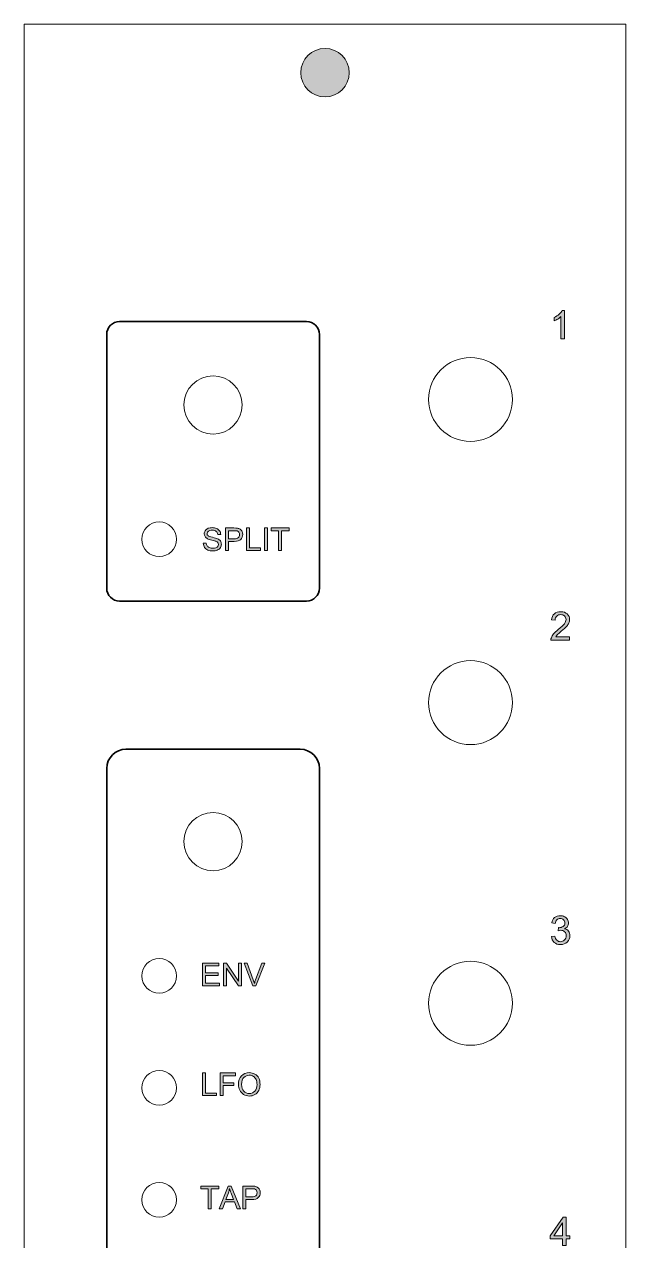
# Model space of a CAD drawing. Header units: millimetres. Extents: x -27 to 27, y -111 to 111.
# Drawn here: x -26.9 to 26.9, y 2.4 to 111 of the extents above; entities that cross this region are included whole.
import ezdxf

# ---------------------------------------------------------------- set-up
doc = ezdxf.new("R2010")
doc.units = ezdxf.units.MM
doc.header["$MEASUREMENT"] = 0
doc.layers.add('Decoupe', color=7, linetype='Continuous')
doc.layers.add('Impression', color=7, linetype='Continuous')

# ---------------------------------------------------------------- blocks, each defined once
blk = doc.blocks.new('block 2')
at = {"layer": 'Decoupe', "true_color": 0x000000}
h = blk.add_hatch(color=18, dxfattribs=at)
h.dxf.hatch_style = 2
edge = h.paths.add_edge_path()
edge.add_spline(control_points=[(2.16, 106.68), (2.16, 105.49), (1.19, 104.52), (0, 104.52), (-1.19, 104.52), (-2.16, 105.49), (-2.16, 106.68), (-2.16, 107.87), (-1.19, 108.84), (0, 108.84), (1.19, 108.84), (2.16, 107.87), (2.16, 106.68)], knot_values=[0, 0, 0, 0, 1, 1, 1, 2, 2, 2, 3, 3, 3, 4, 4, 4, 4], degree=3, periodic=1)
at = {"layer": 'Decoupe', "color": 240, "lineweight": 18, "true_color": 0xed1c24}
blk.add_lwpolyline([(26.86, -111), (-26.86, -111), (-26.86, 111), (26.86, 111), (26.86, -111)], dxfattribs=at)
blk.add_open_spline([(2.16, 106.68), (2.16, 105.49), (1.19, 104.52), (0, 104.52), (-1.19, 104.52), (-2.16, 105.49), (-2.16, 106.68), (-2.16, 107.87), (-1.19, 108.84), (0, 108.84), (1.19, 108.84), (2.16, 107.87), (2.16, 106.68)], degree=3, knots=[0, 0, 0, 0, 1, 1, 1, 2, 2, 2, 3, 3, 3, 4, 4, 4, 4], dxfattribs=at)
at = {"layer": 'Decoupe', "color": 240, "lineweight": 18, "true_color": 0xed1f24}
for points in [[(9.25, 77.49), (9.25, 75.42), (10.93, 73.74), (13, 73.74), (15.07, 73.74), (16.75, 75.42), (16.75, 77.49), (16.75, 79.57), (15.07, 81.24), (13, 81.24), (10.93, 81.24), (9.25, 79.57), (9.25, 77.49)], [(-12.6, 77), (-12.6, 75.56), (-11.44, 74.4), (-10, 74.4), (-8.56, 74.4), (-7.4, 75.56), (-7.4, 77), (-7.4, 78.44), (-8.56, 79.6), (-10, 79.6), (-11.44, 79.6), (-12.6, 78.44), (-12.6, 77)], [(-16.36, 65), (-16.36, 64.14), (-15.67, 63.45), (-14.81, 63.45), (-13.95, 63.45), (-13.26, 64.14), (-13.26, 65), (-13.26, 65.86), (-13.95, 66.55), (-14.81, 66.55), (-15.67, 66.55), (-16.36, 65.86), (-16.36, 65)], [(9.25, 50.41), (9.25, 48.34), (10.93, 46.66), (13, 46.66), (15.07, 46.66), (16.75, 48.34), (16.75, 50.41), (16.75, 52.48), (15.07, 54.16), (13, 54.16), (10.93, 54.16), (9.25, 52.48), (9.25, 50.41)], [(-12.6, 38), (-12.6, 36.56), (-11.44, 35.4), (-10, 35.4), (-8.56, 35.4), (-7.4, 36.56), (-7.4, 38), (-7.4, 39.44), (-8.56, 40.6), (-10, 40.6), (-11.44, 40.6), (-12.6, 39.44), (-12.6, 38)], [(-16.36, 26), (-16.36, 25.14), (-15.67, 24.45), (-14.81, 24.45), (-13.95, 24.45), (-13.26, 25.14), (-13.26, 26), (-13.26, 26.86), (-13.95, 27.55), (-14.81, 27.55), (-15.67, 27.55), (-16.36, 26.86), (-16.36, 26)], [(9.25, 23.56), (9.25, 21.49), (10.93, 19.81), (13, 19.81), (15.07, 19.81), (16.75, 21.49), (16.75, 23.56), (16.75, 25.63), (15.07, 27.31), (13, 27.31), (10.93, 27.31), (9.25, 25.63), (9.25, 23.56)], [(-16.36, 16), (-16.36, 15.14), (-15.67, 14.45), (-14.81, 14.45), (-13.95, 14.45), (-13.26, 15.14), (-13.26, 16), (-13.26, 16.86), (-13.95, 17.55), (-14.81, 17.55), (-15.67, 17.55), (-16.36, 16.86), (-16.36, 16)], [(-16.36, 6), (-16.36, 5.14), (-15.67, 4.45), (-14.81, 4.45), (-13.95, 4.45), (-13.26, 5.14), (-13.26, 6), (-13.26, 6.86), (-13.95, 7.55), (-14.81, 7.55), (-15.67, 7.55), (-16.36, 6.86), (-16.36, 6)]]:
    blk.add_open_spline(points, degree=3, knots=[0, 0, 0, 0, 1, 1, 1, 2, 2, 2, 3, 3, 3, 4, 4, 4, 4], dxfattribs=at)
blk = doc.blocks.new('block 10')
at = {"layer": 'Impression', "true_color": 0xffffff}
h = blk.add_hatch(color=7, dxfattribs=at)
h.dxf.hatch_style = 2
edge = h.paths.add_edge_path()
edge.add_spline(control_points=[(-10.87, 64.64), (-10.87, 64.64), (-10.61, 64.66), (-10.61, 64.66), (-10.6, 64.56), (-10.57, 64.48), (-10.53, 64.41), (-10.49, 64.35), (-10.42, 64.3), (-10.33, 64.26), (-10.24, 64.22), (-10.13, 64.2), (-10.02, 64.2), (-9.92, 64.2), (-9.83, 64.21), (-9.75, 64.24), (-9.67, 64.27), (-9.61, 64.31), (-9.57, 64.37), (-9.54, 64.42), (-9.52, 64.48), (-9.52, 64.54), (-9.52, 64.6), (-9.53, 64.66), (-9.57, 64.7), (-9.61, 64.75), (-9.67, 64.79), (-9.75, 64.82), (-9.81, 64.84), (-9.93, 64.88), (-10.11, 64.92), (-10.3, 64.97), (-10.43, 65.01), (-10.5, 65.05), (-10.6, 65.1), (-10.67, 65.16), (-10.72, 65.24), (-10.77, 65.31), (-10.79, 65.4), (-10.79, 65.49), (-10.79, 65.59), (-10.76, 65.69), (-10.7, 65.77), (-10.64, 65.86), (-10.56, 65.93), (-10.45, 65.98), (-10.34, 66.02), (-10.21, 66.04), (-10.08, 66.04), (-9.93, 66.04), (-9.8, 66.02), (-9.68, 65.97), (-9.57, 65.92), (-9.48, 65.85), (-9.42, 65.76), (-9.36, 65.67), (-9.32, 65.56), (-9.32, 65.44), (-9.32, 65.44), (-9.58, 65.42), (-9.58, 65.42), (-9.59, 65.55), (-9.64, 65.65), (-9.72, 65.71), (-9.8, 65.78), (-9.91, 65.81), (-10.07, 65.81), (-10.23, 65.81), (-10.35, 65.78), (-10.42, 65.72), (-10.5, 65.66), (-10.53, 65.59), (-10.53, 65.51), (-10.53, 65.43), (-10.51, 65.37), (-10.45, 65.33), (-10.4, 65.28), (-10.27, 65.23), (-10.05, 65.18), (-9.83, 65.13), (-9.68, 65.09), (-9.6, 65.05), (-9.49, 65), (-9.4, 64.93), (-9.34, 64.85), (-9.29, 64.76), (-9.26, 64.67), (-9.26, 64.56), (-9.26, 64.45), (-9.29, 64.35), (-9.35, 64.26), (-9.41, 64.16), (-9.5, 64.09), (-9.62, 64.03), (-9.73, 63.98), (-9.86, 63.96), (-10.01, 63.96), (-10.19, 63.96), (-10.34, 63.98), (-10.47, 64.04), (-10.59, 64.09), (-10.69, 64.17), (-10.76, 64.28), (-10.83, 64.38), (-10.86, 64.5), (-10.87, 64.64)], knot_values=[0, 0, 0, 0, 1, 1, 1, 2, 2, 2, 3, 3, 3, 4, 4, 4, 5, 5, 5, 6, 6, 6, 7, 7, 7, 8, 8, 8, 9, 9, 9, 10, 10, 10, 11, 11, 11, 12, 12, 12, 13, 13, 13, 14, 14, 14, 15, 15, 15, 16, 16, 16, 17, 17, 17, 18, 18, 18, 19, 19, 19, 20, 20, 20, 21, 21, 21, 22, 22, 22, 23, 23, 23, 24, 24, 24, 25, 25, 25, 26, 26, 26, 27, 27, 27, 28, 28, 28, 29, 29, 29, 30, 30, 30, 31, 31, 31, 32, 32, 32, 33, 33, 33, 34, 34, 34, 35, 35, 35, 35], degree=3, periodic=1)
h = blk.add_hatch(color=7, dxfattribs=at)
h.dxf.hatch_style = 2
edge = h.paths.add_edge_path()
edge.add_spline(control_points=[(-8.89, 63.99), (-8.89, 63.99), (-8.89, 66.01), (-8.89, 66.01), (-8.89, 66.01), (-8.13, 66.01), (-8.13, 66.01), (-8, 66.01), (-7.89, 66), (-7.82, 65.99), (-7.72, 65.97), (-7.64, 65.94), (-7.57, 65.9), (-7.51, 65.85), (-7.45, 65.79), (-7.41, 65.7), (-7.37, 65.62), (-7.35, 65.53), (-7.35, 65.43), (-7.35, 65.25), (-7.41, 65.11), (-7.52, 64.99), (-7.62, 64.87), (-7.82, 64.81), (-8.11, 64.81), (-8.11, 64.81), (-8.63, 64.81), (-8.63, 64.81), (-8.63, 64.81), (-8.63, 63.99), (-8.63, 63.99), (-8.63, 63.99), (-8.89, 63.99), (-8.89, 63.99)], knot_values=[0, 0, 0, 0, 1, 1, 1, 2, 2, 2, 3, 3, 3, 4, 4, 4, 5, 5, 5, 6, 6, 6, 7, 7, 7, 8, 8, 8, 9, 9, 9, 10, 10, 10, 11, 11, 11, 11], degree=3, periodic=1)
edge = h.paths.add_edge_path()
edge.add_spline(control_points=[(-8.63, 65.05), (-8.63, 65.05), (-8.1, 65.05), (-8.1, 65.05), (-7.93, 65.05), (-7.81, 65.08), (-7.74, 65.15), (-7.66, 65.21), (-7.63, 65.3), (-7.63, 65.42), (-7.63, 65.5), (-7.65, 65.57), (-7.69, 65.63), (-7.73, 65.69), (-7.79, 65.73), (-7.86, 65.75), (-7.91, 65.77), (-7.99, 65.77), (-8.11, 65.77), (-8.11, 65.77), (-8.63, 65.77), (-8.63, 65.77), (-8.63, 65.77), (-8.63, 65.05), (-8.63, 65.05)], knot_values=[0, 0, 0, 0, 1, 1, 1, 2, 2, 2, 3, 3, 3, 4, 4, 4, 5, 5, 5, 6, 6, 6, 7, 7, 7, 8, 8, 8, 8], degree=3, periodic=1)
h = blk.add_hatch(color=7, dxfattribs=at)
h.dxf.hatch_style = 2
h.paths.add_polyline_path([(-7.02, 63.99), (-7.02, 66.01), (-6.75, 66.01), (-6.75, 64.23), (-5.76, 64.23), (-5.76, 63.99)])
h = blk.add_hatch(color=7, dxfattribs=at)
h.dxf.hatch_style = 2
h.paths.add_polyline_path([(-5.4, 63.99), (-5.4, 66.01), (-5.13, 66.01), (-5.13, 63.99)])
h = blk.add_hatch(color=7, dxfattribs=at)
h.dxf.hatch_style = 2
h.paths.add_polyline_path([(-4.14, 63.99), (-4.14, 65.77), (-4.81, 65.77), (-4.81, 66.01), (-3.21, 66.01), (-3.21, 65.77), (-3.88, 65.77), (-3.88, 63.99)])
at = {"layer": 'Impression', "lineweight": 0}
for points in [[(-7.02, 63.99), (-7.02, 66.01), (-6.75, 66.01), (-6.75, 64.23), (-5.76, 64.23), (-5.76, 63.99), (-7.02, 63.99)], [(-5.4, 63.99), (-5.4, 66.01), (-5.13, 66.01), (-5.13, 63.99), (-5.4, 63.99)], [(-4.14, 63.99), (-4.14, 65.77), (-4.81, 65.77), (-4.81, 66.01), (-3.21, 66.01), (-3.21, 65.77), (-3.88, 65.77), (-3.88, 63.99), (-4.14, 63.99)]]:
    blk.add_lwpolyline(points, dxfattribs=at)
for points, knots in [([(-10.87, 64.64), (-10.87, 64.64), (-10.61, 64.66), (-10.61, 64.66), (-10.6, 64.56), (-10.57, 64.48), (-10.53, 64.41), (-10.49, 64.35), (-10.42, 64.3), (-10.33, 64.26), (-10.24, 64.22), (-10.13, 64.2), (-10.02, 64.2), (-9.92, 64.2), (-9.83, 64.21), (-9.75, 64.24), (-9.67, 64.27), (-9.61, 64.31), (-9.57, 64.37), (-9.54, 64.42), (-9.52, 64.48), (-9.52, 64.54), (-9.52, 64.6), (-9.53, 64.66), (-9.57, 64.7), (-9.61, 64.75), (-9.67, 64.79), (-9.75, 64.82), (-9.81, 64.84), (-9.93, 64.88), (-10.11, 64.92), (-10.3, 64.97), (-10.43, 65.01), (-10.5, 65.05), (-10.6, 65.1), (-10.67, 65.16), (-10.72, 65.24), (-10.77, 65.31), (-10.79, 65.4), (-10.79, 65.49), (-10.79, 65.59), (-10.76, 65.69), (-10.7, 65.77), (-10.64, 65.86), (-10.56, 65.93), (-10.45, 65.98), (-10.34, 66.02), (-10.21, 66.04), (-10.08, 66.04), (-9.93, 66.04), (-9.8, 66.02), (-9.68, 65.97), (-9.57, 65.92), (-9.48, 65.85), (-9.42, 65.76), (-9.36, 65.67), (-9.32, 65.56), (-9.32, 65.44), (-9.32, 65.44), (-9.58, 65.42), (-9.58, 65.42), (-9.59, 65.55), (-9.64, 65.65), (-9.72, 65.71), (-9.8, 65.78), (-9.91, 65.81), (-10.07, 65.81), (-10.23, 65.81), (-10.35, 65.78), (-10.42, 65.72), (-10.5, 65.66), (-10.53, 65.59), (-10.53, 65.51), (-10.53, 65.43), (-10.51, 65.37), (-10.45, 65.33), (-10.4, 65.28), (-10.27, 65.23), (-10.05, 65.18), (-9.83, 65.13), (-9.68, 65.09), (-9.6, 65.05), (-9.49, 65), (-9.4, 64.93), (-9.34, 64.85), (-9.29, 64.76), (-9.26, 64.67), (-9.26, 64.56), (-9.26, 64.45), (-9.29, 64.35), (-9.35, 64.26), (-9.41, 64.16), (-9.5, 64.09), (-9.62, 64.03), (-9.73, 63.98), (-9.86, 63.96), (-10.01, 63.96), (-10.19, 63.96), (-10.34, 63.98), (-10.47, 64.04), (-10.59, 64.09), (-10.69, 64.17), (-10.76, 64.28), (-10.83, 64.38), (-10.86, 64.5), (-10.87, 64.64)], [0, 0, 0, 0, 1, 1, 1, 2, 2, 2, 3, 3, 3, 4, 4, 4, 5, 5, 5, 6, 6, 6, 7, 7, 7, 8, 8, 8, 9, 9, 9, 10, 10, 10, 11, 11, 11, 12, 12, 12, 13, 13, 13, 14, 14, 14, 15, 15, 15, 16, 16, 16, 17, 17, 17, 18, 18, 18, 19, 19, 19, 20, 20, 20, 21, 21, 21, 22, 22, 22, 23, 23, 23, 24, 24, 24, 25, 25, 25, 26, 26, 26, 27, 27, 27, 28, 28, 28, 29, 29, 29, 30, 30, 30, 31, 31, 31, 32, 32, 32, 33, 33, 33, 34, 34, 34, 35, 35, 35, 35]), ([(-8.89, 63.99), (-8.89, 63.99), (-8.89, 66.01), (-8.89, 66.01), (-8.89, 66.01), (-8.13, 66.01), (-8.13, 66.01), (-8, 66.01), (-7.89, 66), (-7.82, 65.99), (-7.72, 65.97), (-7.64, 65.94), (-7.57, 65.9), (-7.51, 65.85), (-7.45, 65.79), (-7.41, 65.7), (-7.37, 65.62), (-7.35, 65.53), (-7.35, 65.43), (-7.35, 65.25), (-7.41, 65.11), (-7.52, 64.99), (-7.62, 64.87), (-7.82, 64.81), (-8.11, 64.81), (-8.11, 64.81), (-8.63, 64.81), (-8.63, 64.81), (-8.63, 64.81), (-8.63, 63.99), (-8.63, 63.99), (-8.63, 63.99), (-8.89, 63.99), (-8.89, 63.99)], [0, 0, 0, 0, 1, 1, 1, 2, 2, 2, 3, 3, 3, 4, 4, 4, 5, 5, 5, 6, 6, 6, 7, 7, 7, 8, 8, 8, 9, 9, 9, 10, 10, 10, 11, 11, 11, 11]), ([(-8.63, 65.05), (-8.63, 65.05), (-8.1, 65.05), (-8.1, 65.05), (-7.93, 65.05), (-7.81, 65.08), (-7.74, 65.15), (-7.66, 65.21), (-7.63, 65.3), (-7.63, 65.42), (-7.63, 65.5), (-7.65, 65.57), (-7.69, 65.63), (-7.73, 65.69), (-7.79, 65.73), (-7.86, 65.75), (-7.91, 65.77), (-7.99, 65.77), (-8.11, 65.77), (-8.11, 65.77), (-8.63, 65.77), (-8.63, 65.77), (-8.63, 65.77), (-8.63, 65.05), (-8.63, 65.05)], [0, 0, 0, 0, 1, 1, 1, 2, 2, 2, 3, 3, 3, 4, 4, 4, 5, 5, 5, 6, 6, 6, 7, 7, 7, 8, 8, 8, 8])]:
    blk.add_open_spline(points, degree=3, knots=knots, dxfattribs=at)
blk = doc.blocks.new('block 11')
at = {"layer": 'Impression', "true_color": 0xffffff}
h = blk.add_hatch(color=7, dxfattribs=at)
h.dxf.hatch_style = 2
h.paths.add_polyline_path([(-10.94, 25.11), (-10.94, 27.13), (-9.47, 27.13), (-9.47, 26.89), (-10.67, 26.89), (-10.67, 26.27), (-9.55, 26.27), (-9.55, 26.03), (-10.67, 26.03), (-10.67, 25.34), (-9.43, 25.34), (-9.43, 25.11)])
h = blk.add_hatch(color=7, dxfattribs=at)
h.dxf.hatch_style = 2
h.paths.add_polyline_path([(-9.06, 25.11), (-9.06, 27.13), (-8.79, 27.13), (-7.73, 25.54), (-7.73, 27.13), (-7.47, 27.13), (-7.47, 25.11), (-7.74, 25.11), (-8.81, 26.69), (-8.81, 25.11)])
h = blk.add_hatch(color=7, dxfattribs=at)
h.dxf.hatch_style = 2
edge = h.paths.add_edge_path()
edge.add_spline(control_points=[(-6.44, 25.11), (-6.44, 25.11), (-7.23, 27.13), (-7.23, 27.13), (-7.23, 27.13), (-6.94, 27.13), (-6.94, 27.13), (-6.94, 27.13), (-6.41, 25.66), (-6.41, 25.66), (-6.37, 25.54), (-6.33, 25.43), (-6.31, 25.33), (-6.27, 25.44), (-6.24, 25.55), (-6.2, 25.66), (-6.2, 25.66), (-5.65, 27.13), (-5.65, 27.13), (-5.65, 27.13), (-5.38, 27.13), (-5.38, 27.13), (-5.38, 27.13), (-6.17, 25.11), (-6.17, 25.11), (-6.17, 25.11), (-6.44, 25.11), (-6.44, 25.11)], knot_values=[0, 0, 0, 0, 1, 1, 1, 2, 2, 2, 3, 3, 3, 4, 4, 4, 5, 5, 5, 6, 6, 6, 7, 7, 7, 8, 8, 8, 9, 9, 9, 9], degree=3, periodic=1)
at = {"layer": 'Impression', "lineweight": 0}
for points in [[(-10.94, 25.11), (-10.94, 27.13), (-9.47, 27.13), (-9.47, 26.89), (-10.67, 26.89), (-10.67, 26.27), (-9.55, 26.27), (-9.55, 26.03), (-10.67, 26.03), (-10.67, 25.34), (-9.43, 25.34), (-9.43, 25.11), (-10.94, 25.11)], [(-9.06, 25.11), (-9.06, 27.13), (-8.79, 27.13), (-7.73, 25.54), (-7.73, 27.13), (-7.47, 27.13), (-7.47, 25.11), (-7.74, 25.11), (-8.81, 26.69), (-8.81, 25.11), (-9.06, 25.11)]]:
    blk.add_lwpolyline(points, dxfattribs=at)
blk.add_open_spline([(-6.44, 25.11), (-6.44, 25.11), (-7.23, 27.13), (-7.23, 27.13), (-7.23, 27.13), (-6.94, 27.13), (-6.94, 27.13), (-6.94, 27.13), (-6.41, 25.66), (-6.41, 25.66), (-6.37, 25.54), (-6.33, 25.43), (-6.31, 25.33), (-6.27, 25.44), (-6.24, 25.55), (-6.2, 25.66), (-6.2, 25.66), (-5.65, 27.13), (-5.65, 27.13), (-5.65, 27.13), (-5.38, 27.13), (-5.38, 27.13), (-5.38, 27.13), (-6.17, 25.11), (-6.17, 25.11), (-6.17, 25.11), (-6.44, 25.11), (-6.44, 25.11)], degree=3, knots=[0, 0, 0, 0, 1, 1, 1, 2, 2, 2, 3, 3, 3, 4, 4, 4, 5, 5, 5, 6, 6, 6, 7, 7, 7, 8, 8, 8, 9, 9, 9, 9], dxfattribs=at)
blk = doc.blocks.new('block 12')
at = {"layer": 'Impression', "true_color": 0xffffff}
h = blk.add_hatch(color=7, dxfattribs=at)
h.dxf.hatch_style = 2
h.paths.add_polyline_path([(-10.95, 15.31), (-10.95, 17.33), (-10.68, 17.33), (-10.68, 15.54), (-9.69, 15.54), (-9.69, 15.31)])
h = blk.add_hatch(color=7, dxfattribs=at)
h.dxf.hatch_style = 2
h.paths.add_polyline_path([(-9.36, 15.31), (-9.36, 17.33), (-7.99, 17.33), (-7.99, 17.09), (-9.09, 17.09), (-9.09, 16.46), (-8.14, 16.46), (-8.14, 16.22), (-9.09, 16.22), (-9.09, 15.31)])
h = blk.add_hatch(color=7, dxfattribs=at)
h.dxf.hatch_style = 2
edge = h.paths.add_edge_path()
edge.add_spline(control_points=[(-7.73, 16.29), (-7.73, 16.63), (-7.64, 16.89), (-7.46, 17.08), (-7.28, 17.27), (-7.05, 17.36), (-6.76, 17.36), (-6.58, 17.36), (-6.41, 17.32), (-6.26, 17.23), (-6.11, 17.14), (-5.99, 17.02), (-5.91, 16.86), (-5.84, 16.7), (-5.8, 16.52), (-5.8, 16.31), (-5.8, 16.11), (-5.84, 15.93), (-5.92, 15.76), (-6, 15.6), (-6.12, 15.48), (-6.27, 15.4), (-6.42, 15.31), (-6.59, 15.27), (-6.76, 15.27), (-6.95, 15.27), (-7.12, 15.32), (-7.27, 15.41), (-7.42, 15.5), (-7.54, 15.63), (-7.61, 15.79), (-7.69, 15.94), (-7.73, 16.11), (-7.73, 16.29)], knot_values=[0, 0, 0, 0, 1, 1, 1, 2, 2, 2, 3, 3, 3, 4, 4, 4, 5, 5, 5, 6, 6, 6, 7, 7, 7, 8, 8, 8, 9, 9, 9, 10, 10, 10, 11, 11, 11, 11], degree=3, periodic=1)
edge = h.paths.add_edge_path()
edge.add_spline(control_points=[(-7.45, 16.29), (-7.45, 16.04), (-7.39, 15.85), (-7.26, 15.71), (-7.13, 15.57), (-6.96, 15.5), (-6.76, 15.5), (-6.56, 15.5), (-6.4, 15.57), (-6.27, 15.71), (-6.14, 15.85), (-6.07, 16.05), (-6.07, 16.31), (-6.07, 16.48), (-6.1, 16.62), (-6.16, 16.75), (-6.21, 16.87), (-6.29, 16.96), (-6.4, 17.03), (-6.51, 17.1), (-6.63, 17.13), (-6.76, 17.13), (-6.95, 17.13), (-7.11, 17.07), (-7.25, 16.94), (-7.39, 16.81), (-7.45, 16.59), (-7.45, 16.29)], knot_values=[0, 0, 0, 0, 1, 1, 1, 2, 2, 2, 3, 3, 3, 4, 4, 4, 5, 5, 5, 6, 6, 6, 7, 7, 7, 8, 8, 8, 9, 9, 9, 9], degree=3, periodic=1)
at = {"layer": 'Impression', "lineweight": 0}
for points in [[(-10.95, 15.31), (-10.95, 17.33), (-10.68, 17.33), (-10.68, 15.54), (-9.69, 15.54), (-9.69, 15.31), (-10.95, 15.31)], [(-9.36, 15.31), (-9.36, 17.33), (-7.99, 17.33), (-7.99, 17.09), (-9.09, 17.09), (-9.09, 16.46), (-8.14, 16.46), (-8.14, 16.22), (-9.09, 16.22), (-9.09, 15.31), (-9.36, 15.31)]]:
    blk.add_lwpolyline(points, dxfattribs=at)
for points, knots in [([(-7.73, 16.29), (-7.73, 16.63), (-7.64, 16.89), (-7.46, 17.08), (-7.28, 17.27), (-7.05, 17.36), (-6.76, 17.36), (-6.58, 17.36), (-6.41, 17.32), (-6.26, 17.23), (-6.11, 17.14), (-5.99, 17.02), (-5.91, 16.86), (-5.84, 16.7), (-5.8, 16.52), (-5.8, 16.31), (-5.8, 16.11), (-5.84, 15.93), (-5.92, 15.76), (-6, 15.6), (-6.12, 15.48), (-6.27, 15.4), (-6.42, 15.31), (-6.59, 15.27), (-6.76, 15.27), (-6.95, 15.27), (-7.12, 15.32), (-7.27, 15.41), (-7.42, 15.5), (-7.54, 15.63), (-7.61, 15.79), (-7.69, 15.94), (-7.73, 16.11), (-7.73, 16.29)], [0, 0, 0, 0, 1, 1, 1, 2, 2, 2, 3, 3, 3, 4, 4, 4, 5, 5, 5, 6, 6, 6, 7, 7, 7, 8, 8, 8, 9, 9, 9, 10, 10, 10, 11, 11, 11, 11]), ([(-7.45, 16.29), (-7.45, 16.04), (-7.39, 15.85), (-7.26, 15.71), (-7.13, 15.57), (-6.96, 15.5), (-6.76, 15.5), (-6.56, 15.5), (-6.4, 15.57), (-6.27, 15.71), (-6.14, 15.85), (-6.07, 16.05), (-6.07, 16.31), (-6.07, 16.48), (-6.1, 16.62), (-6.16, 16.75), (-6.21, 16.87), (-6.29, 16.96), (-6.4, 17.03), (-6.51, 17.1), (-6.63, 17.13), (-6.76, 17.13), (-6.95, 17.13), (-7.11, 17.07), (-7.25, 16.94), (-7.39, 16.81), (-7.45, 16.59), (-7.45, 16.29)], [0, 0, 0, 0, 1, 1, 1, 2, 2, 2, 3, 3, 3, 4, 4, 4, 5, 5, 5, 6, 6, 6, 7, 7, 7, 8, 8, 8, 9, 9, 9, 9])]:
    blk.add_open_spline(points, degree=3, knots=knots, dxfattribs=at)
blk = doc.blocks.new('block 14')
at = {"layer": 'Impression', "true_color": 0xffffff}
h = blk.add_hatch(color=7, dxfattribs=at)
h.dxf.hatch_style = 2
h.paths.add_polyline_path([(-10.43, 5.21), (-10.43, 6.99), (-11.09, 6.99), (-11.09, 7.23), (-9.49, 7.23), (-9.49, 6.99), (-10.16, 6.99), (-10.16, 5.21)])
h = blk.add_hatch(color=7, dxfattribs=at)
h.dxf.hatch_style = 2
h.paths.add_polyline_path([(-9.44, 5.21), (-8.66, 7.23), (-8.38, 7.23), (-7.55, 5.21), (-7.85, 5.21), (-8.09, 5.82), (-8.93, 5.82), (-9.16, 5.21)])
edge = h.paths.add_edge_path()
edge.add_spline(control_points=[(-8.86, 6.04), (-8.86, 6.04), (-8.17, 6.04), (-8.17, 6.04), (-8.17, 6.04), (-8.38, 6.6), (-8.38, 6.6), (-8.45, 6.77), (-8.49, 6.9), (-8.53, 7.01), (-8.55, 6.88), (-8.59, 6.76), (-8.63, 6.63), (-8.63, 6.63), (-8.86, 6.04), (-8.86, 6.04)], knot_values=[0, 0, 0, 0, 1, 1, 1, 2, 2, 2, 3, 3, 3, 4, 4, 4, 5, 5, 5, 5], degree=3, periodic=1)
h = blk.add_hatch(color=7, dxfattribs=at)
h.dxf.hatch_style = 2
edge = h.paths.add_edge_path()
edge.add_spline(control_points=[(-7.33, 5.21), (-7.33, 5.21), (-7.33, 7.23), (-7.33, 7.23), (-7.33, 7.23), (-6.57, 7.23), (-6.57, 7.23), (-6.44, 7.23), (-6.34, 7.22), (-6.27, 7.21), (-6.17, 7.19), (-6.08, 7.16), (-6.02, 7.11), (-5.95, 7.07), (-5.9, 7), (-5.85, 6.92), (-5.81, 6.83), (-5.79, 6.74), (-5.79, 6.64), (-5.79, 6.47), (-5.85, 6.32), (-5.96, 6.21), (-6.07, 6.09), (-6.26, 6.03), (-6.55, 6.03), (-6.55, 6.03), (-7.07, 6.03), (-7.07, 6.03), (-7.07, 6.03), (-7.07, 5.21), (-7.07, 5.21), (-7.07, 5.21), (-7.33, 5.21), (-7.33, 5.21)], knot_values=[0, 0, 0, 0, 1, 1, 1, 2, 2, 2, 3, 3, 3, 4, 4, 4, 5, 5, 5, 6, 6, 6, 7, 7, 7, 8, 8, 8, 9, 9, 9, 10, 10, 10, 11, 11, 11, 11], degree=3, periodic=1)
edge = h.paths.add_edge_path()
edge.add_spline(control_points=[(-7.07, 6.27), (-7.07, 6.27), (-6.55, 6.27), (-6.55, 6.27), (-6.37, 6.27), (-6.25, 6.3), (-6.18, 6.36), (-6.1, 6.43), (-6.07, 6.52), (-6.07, 6.63), (-6.07, 6.72), (-6.09, 6.79), (-6.13, 6.85), (-6.18, 6.91), (-6.23, 6.95), (-6.3, 6.97), (-6.35, 6.98), (-6.43, 6.99), (-6.55, 6.99), (-6.55, 6.99), (-7.07, 6.99), (-7.07, 6.99), (-7.07, 6.99), (-7.07, 6.27), (-7.07, 6.27)], knot_values=[0, 0, 0, 0, 1, 1, 1, 2, 2, 2, 3, 3, 3, 4, 4, 4, 5, 5, 5, 6, 6, 6, 7, 7, 7, 8, 8, 8, 8], degree=3, periodic=1)
at = {"layer": 'Impression', "lineweight": 0}
for points in [[(-10.43, 5.21), (-10.43, 6.99), (-11.09, 6.99), (-11.09, 7.23), (-9.49, 7.23), (-9.49, 6.99), (-10.16, 6.99), (-10.16, 5.21), (-10.43, 5.21)], [(-9.44, 5.21), (-8.66, 7.23), (-8.38, 7.23), (-7.55, 5.21), (-7.85, 5.21), (-8.09, 5.82), (-8.93, 5.82), (-9.16, 5.21), (-9.44, 5.21)]]:
    blk.add_lwpolyline(points, dxfattribs=at)
for points, knots in [([(-8.86, 6.04), (-8.86, 6.04), (-8.17, 6.04), (-8.17, 6.04), (-8.17, 6.04), (-8.38, 6.6), (-8.38, 6.6), (-8.45, 6.77), (-8.49, 6.9), (-8.53, 7.01), (-8.55, 6.88), (-8.59, 6.76), (-8.63, 6.63), (-8.63, 6.63), (-8.86, 6.04), (-8.86, 6.04)], [0, 0, 0, 0, 1, 1, 1, 2, 2, 2, 3, 3, 3, 4, 4, 4, 5, 5, 5, 5]), ([(-7.33, 5.21), (-7.33, 5.21), (-7.33, 7.23), (-7.33, 7.23), (-7.33, 7.23), (-6.57, 7.23), (-6.57, 7.23), (-6.44, 7.23), (-6.34, 7.22), (-6.27, 7.21), (-6.17, 7.19), (-6.08, 7.16), (-6.02, 7.11), (-5.95, 7.07), (-5.9, 7), (-5.85, 6.92), (-5.81, 6.83), (-5.79, 6.74), (-5.79, 6.64), (-5.79, 6.47), (-5.85, 6.32), (-5.96, 6.21), (-6.07, 6.09), (-6.26, 6.03), (-6.55, 6.03), (-6.55, 6.03), (-7.07, 6.03), (-7.07, 6.03), (-7.07, 6.03), (-7.07, 5.21), (-7.07, 5.21), (-7.07, 5.21), (-7.33, 5.21), (-7.33, 5.21)], [0, 0, 0, 0, 1, 1, 1, 2, 2, 2, 3, 3, 3, 4, 4, 4, 5, 5, 5, 6, 6, 6, 7, 7, 7, 8, 8, 8, 9, 9, 9, 10, 10, 10, 11, 11, 11, 11]), ([(-7.07, 6.27), (-7.07, 6.27), (-6.55, 6.27), (-6.55, 6.27), (-6.37, 6.27), (-6.25, 6.3), (-6.18, 6.36), (-6.1, 6.43), (-6.07, 6.52), (-6.07, 6.63), (-6.07, 6.72), (-6.09, 6.79), (-6.13, 6.85), (-6.18, 6.91), (-6.23, 6.95), (-6.3, 6.97), (-6.35, 6.98), (-6.43, 6.99), (-6.55, 6.99), (-6.55, 6.99), (-7.07, 6.99), (-7.07, 6.99), (-7.07, 6.99), (-7.07, 6.27), (-7.07, 6.27)], [0, 0, 0, 0, 1, 1, 1, 2, 2, 2, 3, 3, 3, 4, 4, 4, 5, 5, 5, 6, 6, 6, 7, 7, 7, 8, 8, 8, 8])]:
    blk.add_open_spline(points, degree=3, knots=knots, dxfattribs=at)
blk = doc.blocks.new('block 15')
at = {"layer": 'Impression', "true_color": 0xffffff}
h = blk.add_hatch(color=7, dxfattribs=at)
h.dxf.hatch_style = 2
edge = h.paths.add_edge_path()
edge.add_spline(control_points=[(21.39, 82.91), (21.39, 82.91), (21.08, 82.91), (21.08, 82.91), (21.08, 82.91), (21.08, 84.89), (21.08, 84.89), (21.01, 84.82), (20.91, 84.75), (20.79, 84.67), (20.67, 84.6), (20.56, 84.55), (20.46, 84.51), (20.46, 84.51), (20.46, 84.81), (20.46, 84.81), (20.63, 84.9), (20.79, 84.99), (20.92, 85.11), (21.05, 85.23), (21.14, 85.34), (21.19, 85.45), (21.19, 85.45), (21.39, 85.45), (21.39, 85.45), (21.39, 85.45), (21.39, 82.91), (21.39, 82.91)], knot_values=[0, 0, 0, 0, 1, 1, 1, 2, 2, 2, 3, 3, 3, 4, 4, 4, 5, 5, 5, 6, 6, 6, 7, 7, 7, 8, 8, 8, 9, 9, 9, 9], degree=3, periodic=1)
at = {"layer": 'Impression', "lineweight": 0}
blk.add_open_spline([(21.39, 82.91), (21.39, 82.91), (21.08, 82.91), (21.08, 82.91), (21.08, 82.91), (21.08, 84.89), (21.08, 84.89), (21.01, 84.82), (20.91, 84.75), (20.79, 84.67), (20.67, 84.6), (20.56, 84.55), (20.46, 84.51), (20.46, 84.51), (20.46, 84.81), (20.46, 84.81), (20.63, 84.9), (20.79, 84.99), (20.92, 85.11), (21.05, 85.23), (21.14, 85.34), (21.19, 85.45), (21.19, 85.45), (21.39, 85.45), (21.39, 85.45), (21.39, 85.45), (21.39, 82.91), (21.39, 82.91)], degree=3, knots=[0, 0, 0, 0, 1, 1, 1, 2, 2, 2, 3, 3, 3, 4, 4, 4, 5, 5, 5, 6, 6, 6, 7, 7, 7, 8, 8, 8, 9, 9, 9, 9], dxfattribs=at)
blk = doc.blocks.new('block 16')
at = {"layer": 'Impression', "true_color": 0xffffff}
h = blk.add_hatch(color=7, dxfattribs=at)
h.dxf.hatch_style = 2
edge = h.paths.add_edge_path()
edge.add_spline(control_points=[(21.85, 56.29), (21.85, 56.29), (21.85, 55.99), (21.85, 55.99), (21.85, 55.99), (20.18, 55.99), (20.18, 55.99), (20.18, 56.07), (20.19, 56.14), (20.22, 56.21), (20.26, 56.32), (20.33, 56.44), (20.42, 56.55), (20.52, 56.66), (20.65, 56.78), (20.83, 56.93), (21.1, 57.15), (21.29, 57.33), (21.39, 57.46), (21.48, 57.59), (21.53, 57.72), (21.53, 57.84), (21.53, 57.96), (21.49, 58.06), (21.4, 58.15), (21.31, 58.23), (21.2, 58.27), (21.06, 58.27), (20.91, 58.27), (20.79, 58.23), (20.7, 58.14), (20.61, 58.05), (20.56, 57.93), (20.56, 57.77), (20.56, 57.77), (20.24, 57.8), (20.24, 57.8), (20.26, 58.04), (20.35, 58.22), (20.49, 58.34), (20.63, 58.47), (20.82, 58.53), (21.06, 58.53), (21.3, 58.53), (21.5, 58.46), (21.64, 58.33), (21.78, 58.19), (21.85, 58.03), (21.85, 57.83), (21.85, 57.73), (21.83, 57.63), (21.79, 57.53), (21.75, 57.43), (21.68, 57.33), (21.58, 57.22), (21.49, 57.11), (21.33, 56.97), (21.1, 56.78), (20.92, 56.62), (20.8, 56.52), (20.75, 56.46), (20.69, 56.4), (20.65, 56.35), (20.61, 56.29), (20.61, 56.29), (21.85, 56.29), (21.85, 56.29)], knot_values=[0, 0, 0, 0, 1, 1, 1, 2, 2, 2, 3, 3, 3, 4, 4, 4, 5, 5, 5, 6, 6, 6, 7, 7, 7, 8, 8, 8, 9, 9, 9, 10, 10, 10, 11, 11, 11, 12, 12, 12, 13, 13, 13, 14, 14, 14, 15, 15, 15, 16, 16, 16, 17, 17, 17, 18, 18, 18, 19, 19, 19, 20, 20, 20, 21, 21, 21, 22, 22, 22, 22], degree=3, periodic=1)
at = {"layer": 'Impression', "lineweight": 0}
blk.add_open_spline([(21.85, 56.29), (21.85, 56.29), (21.85, 55.99), (21.85, 55.99), (21.85, 55.99), (20.18, 55.99), (20.18, 55.99), (20.18, 56.07), (20.19, 56.14), (20.22, 56.21), (20.26, 56.32), (20.33, 56.44), (20.42, 56.55), (20.52, 56.66), (20.65, 56.78), (20.83, 56.93), (21.1, 57.15), (21.29, 57.33), (21.39, 57.46), (21.48, 57.59), (21.53, 57.72), (21.53, 57.84), (21.53, 57.96), (21.49, 58.06), (21.4, 58.15), (21.31, 58.23), (21.2, 58.27), (21.06, 58.27), (20.91, 58.27), (20.79, 58.23), (20.7, 58.14), (20.61, 58.05), (20.56, 57.93), (20.56, 57.77), (20.56, 57.77), (20.24, 57.8), (20.24, 57.8), (20.26, 58.04), (20.35, 58.22), (20.49, 58.34), (20.63, 58.47), (20.82, 58.53), (21.06, 58.53), (21.3, 58.53), (21.5, 58.46), (21.64, 58.33), (21.78, 58.19), (21.85, 58.03), (21.85, 57.83), (21.85, 57.73), (21.83, 57.63), (21.79, 57.53), (21.75, 57.43), (21.68, 57.33), (21.58, 57.22), (21.49, 57.11), (21.33, 56.97), (21.1, 56.78), (20.92, 56.62), (20.8, 56.52), (20.75, 56.46), (20.69, 56.4), (20.65, 56.35), (20.61, 56.29), (20.61, 56.29), (21.85, 56.29), (21.85, 56.29)], degree=3, knots=[0, 0, 0, 0, 1, 1, 1, 2, 2, 2, 3, 3, 3, 4, 4, 4, 5, 5, 5, 6, 6, 6, 7, 7, 7, 8, 8, 8, 9, 9, 9, 10, 10, 10, 11, 11, 11, 12, 12, 12, 13, 13, 13, 14, 14, 14, 15, 15, 15, 16, 16, 16, 17, 17, 17, 18, 18, 18, 19, 19, 19, 20, 20, 20, 21, 21, 21, 22, 22, 22, 22], dxfattribs=at)
blk = doc.blocks.new('block 17')
at = {"layer": 'Impression', "true_color": 0xffffff}
h = blk.add_hatch(color=7, dxfattribs=at)
h.dxf.hatch_style = 2
edge = h.paths.add_edge_path()
edge.add_spline(control_points=[(20.22, 29.51), (20.22, 29.51), (20.53, 29.56), (20.53, 29.56), (20.57, 29.38), (20.63, 29.25), (20.72, 29.18), (20.8, 29.1), (20.91, 29.06), (21.03, 29.06), (21.17, 29.06), (21.3, 29.11), (21.4, 29.21), (21.5, 29.31), (21.55, 29.44), (21.55, 29.59), (21.55, 29.73), (21.5, 29.85), (21.41, 29.94), (21.32, 30.03), (21.2, 30.08), (21.05, 30.08), (21, 30.08), (20.92, 30.07), (20.84, 30.04), (20.84, 30.04), (20.87, 30.32), (20.87, 30.32), (20.89, 30.31), (20.91, 30.31), (20.92, 30.31), (21.05, 30.31), (21.17, 30.35), (21.28, 30.42), (21.38, 30.48), (21.44, 30.59), (21.44, 30.73), (21.44, 30.85), (21.4, 30.94), (21.32, 31.02), (21.24, 31.09), (21.14, 31.13), (21.02, 31.13), (20.9, 31.13), (20.8, 31.09), (20.72, 31.01), (20.64, 30.94), (20.59, 30.83), (20.57, 30.67), (20.57, 30.67), (20.26, 30.73), (20.26, 30.73), (20.29, 30.94), (20.38, 31.1), (20.51, 31.21), (20.65, 31.33), (20.82, 31.38), (21.02, 31.38), (21.15, 31.38), (21.28, 31.35), (21.4, 31.29), (21.51, 31.24), (21.6, 31.15), (21.66, 31.05), (21.72, 30.95), (21.75, 30.84), (21.75, 30.73), (21.75, 30.62), (21.73, 30.52), (21.67, 30.43), (21.61, 30.34), (21.52, 30.27), (21.41, 30.22), (21.56, 30.18), (21.67, 30.11), (21.75, 30), (21.84, 29.89), (21.88, 29.76), (21.88, 29.59), (21.88, 29.37), (21.8, 29.19), (21.64, 29.03), (21.48, 28.88), (21.27, 28.8), (21.03, 28.8), (20.81, 28.8), (20.62, 28.87), (20.48, 29), (20.33, 29.13), (20.25, 29.3), (20.22, 29.51)], knot_values=[0, 0, 0, 0, 1, 1, 1, 2, 2, 2, 3, 3, 3, 4, 4, 4, 5, 5, 5, 6, 6, 6, 7, 7, 7, 8, 8, 8, 9, 9, 9, 10, 10, 10, 11, 11, 11, 12, 12, 12, 13, 13, 13, 14, 14, 14, 15, 15, 15, 16, 16, 16, 17, 17, 17, 18, 18, 18, 19, 19, 19, 20, 20, 20, 21, 21, 21, 22, 22, 22, 23, 23, 23, 24, 24, 24, 25, 25, 25, 26, 26, 26, 27, 27, 27, 28, 28, 28, 29, 29, 29, 30, 30, 30, 30], degree=3, periodic=1)
at = {"layer": 'Impression', "lineweight": 0}
blk.add_open_spline([(20.22, 29.51), (20.22, 29.51), (20.53, 29.56), (20.53, 29.56), (20.57, 29.38), (20.63, 29.25), (20.72, 29.18), (20.8, 29.1), (20.91, 29.06), (21.03, 29.06), (21.17, 29.06), (21.3, 29.11), (21.4, 29.21), (21.5, 29.31), (21.55, 29.44), (21.55, 29.59), (21.55, 29.73), (21.5, 29.85), (21.41, 29.94), (21.32, 30.03), (21.2, 30.08), (21.05, 30.08), (21, 30.08), (20.92, 30.07), (20.84, 30.04), (20.84, 30.04), (20.87, 30.32), (20.87, 30.32), (20.89, 30.31), (20.91, 30.31), (20.92, 30.31), (21.05, 30.31), (21.17, 30.35), (21.28, 30.42), (21.38, 30.48), (21.44, 30.59), (21.44, 30.73), (21.44, 30.85), (21.4, 30.94), (21.32, 31.02), (21.24, 31.09), (21.14, 31.13), (21.02, 31.13), (20.9, 31.13), (20.8, 31.09), (20.72, 31.01), (20.64, 30.94), (20.59, 30.83), (20.57, 30.67), (20.57, 30.67), (20.26, 30.73), (20.26, 30.73), (20.29, 30.94), (20.38, 31.1), (20.51, 31.21), (20.65, 31.33), (20.82, 31.38), (21.02, 31.38), (21.15, 31.38), (21.28, 31.35), (21.4, 31.29), (21.51, 31.24), (21.6, 31.15), (21.66, 31.05), (21.72, 30.95), (21.75, 30.84), (21.75, 30.73), (21.75, 30.62), (21.73, 30.52), (21.67, 30.43), (21.61, 30.34), (21.52, 30.27), (21.41, 30.22), (21.56, 30.18), (21.67, 30.11), (21.75, 30), (21.84, 29.89), (21.88, 29.76), (21.88, 29.59), (21.88, 29.37), (21.8, 29.19), (21.64, 29.03), (21.48, 28.88), (21.27, 28.8), (21.03, 28.8), (20.81, 28.8), (20.62, 28.87), (20.48, 29), (20.33, 29.13), (20.25, 29.3), (20.22, 29.51)], degree=3, knots=[0, 0, 0, 0, 1, 1, 1, 2, 2, 2, 3, 3, 3, 4, 4, 4, 5, 5, 5, 6, 6, 6, 7, 7, 7, 8, 8, 8, 9, 9, 9, 10, 10, 10, 11, 11, 11, 12, 12, 12, 13, 13, 13, 14, 14, 14, 15, 15, 15, 16, 16, 16, 17, 17, 17, 18, 18, 18, 19, 19, 19, 20, 20, 20, 21, 21, 21, 22, 22, 22, 23, 23, 23, 24, 24, 24, 25, 25, 25, 26, 26, 26, 27, 27, 27, 28, 28, 28, 29, 29, 29, 30, 30, 30, 30], dxfattribs=at)
blk = doc.blocks.new('block 18')
at = {"layer": 'Impression', "true_color": 0xffffff}
h = blk.add_hatch(color=7, dxfattribs=at)
h.dxf.hatch_style = 2
h.paths.add_polyline_path([(21.22, 1.91), (21.22, 2.52), (20.12, 2.52), (20.12, 2.8), (21.27, 4.44), (21.53, 4.44), (21.53, 2.8), (21.87, 2.8), (21.87, 2.52), (21.53, 2.52), (21.53, 1.91)])
h.paths.add_polyline_path([(21.22, 2.8), (21.22, 3.94), (20.43, 2.8)])
at = {"layer": 'Impression', "lineweight": 0}
for points in [[(21.22, 1.91), (21.22, 2.52), (20.12, 2.52), (20.12, 2.8), (21.27, 4.44), (21.53, 4.44), (21.53, 2.8), (21.87, 2.8), (21.87, 2.52), (21.53, 2.52), (21.53, 1.91), (21.22, 1.91)], [(21.22, 2.8), (21.22, 3.94), (20.43, 2.8), (21.22, 2.8)]]:
    blk.add_lwpolyline(points, dxfattribs=at)
blk = doc.blocks.new('block 3')
at = {"layer": 'Impression', "color": 250, "lineweight": 35, "true_color": 0x231f20}
for points in [[(-1.65, 84.45), (-1.65, 84.45), (-18.35, 84.45), (-18.35, 84.45), (-18.98, 84.45), (-19.5, 83.94), (-19.5, 83.3), (-19.5, 83.3), (-19.5, 60.63), (-19.5, 60.63), (-19.5, 60), (-18.98, 59.48), (-18.35, 59.48), (-18.35, 59.48), (-1.65, 59.48), (-1.65, 59.48), (-1.02, 59.48), (-0.5, 60), (-0.5, 60.63), (-0.5, 60.63), (-0.5, 83.3), (-0.5, 83.3), (-0.5, 83.94), (-1.02, 84.45), (-1.65, 84.45)], [(-2.22, 46.25), (-2.22, 46.25), (-17.78, 46.25), (-17.78, 46.25), (-18.73, 46.25), (-19.5, 45.48), (-19.5, 44.53), (-19.5, 44.53), (-19.5, -7.69), (-19.5, -7.69), (-19.5, -8.64), (-18.73, -9.41), (-17.78, -9.41), (-17.78, -9.41), (-2.22, -9.41), (-2.22, -9.41), (-1.27, -9.41), (-0.5, -8.64), (-0.5, -7.69), (-0.5, -7.69), (-0.5, 44.53), (-0.5, 44.53), (-0.5, 45.48), (-1.27, 46.25), (-2.22, 46.25)]]:
    blk.add_open_spline(points, degree=3, knots=[0, 0, 0, 0, 1, 1, 1, 2, 2, 2, 3, 3, 3, 4, 4, 4, 5, 5, 5, 6, 6, 6, 7, 7, 7, 8, 8, 8, 8], dxfattribs=at)
at = {"layer": 'Impression'}
for name in ['block 15', 'block 10', 'block 16', 'block 17', 'block 11', 'block 12', 'block 14', 'block 18']:
    blk.add_blockref(name, (0, 0), dxfattribs=at)

msp = doc.modelspace()

# ---------------------------------------------------------------- block references
at = {"layer": 'Decoupe'}
msp.add_blockref('block 2', (0, 0), dxfattribs=at)
at = {"layer": 'Impression'}
msp.add_blockref('block 3', (0, 0), dxfattribs=at)

doc.saveas('drawing.dxf')
